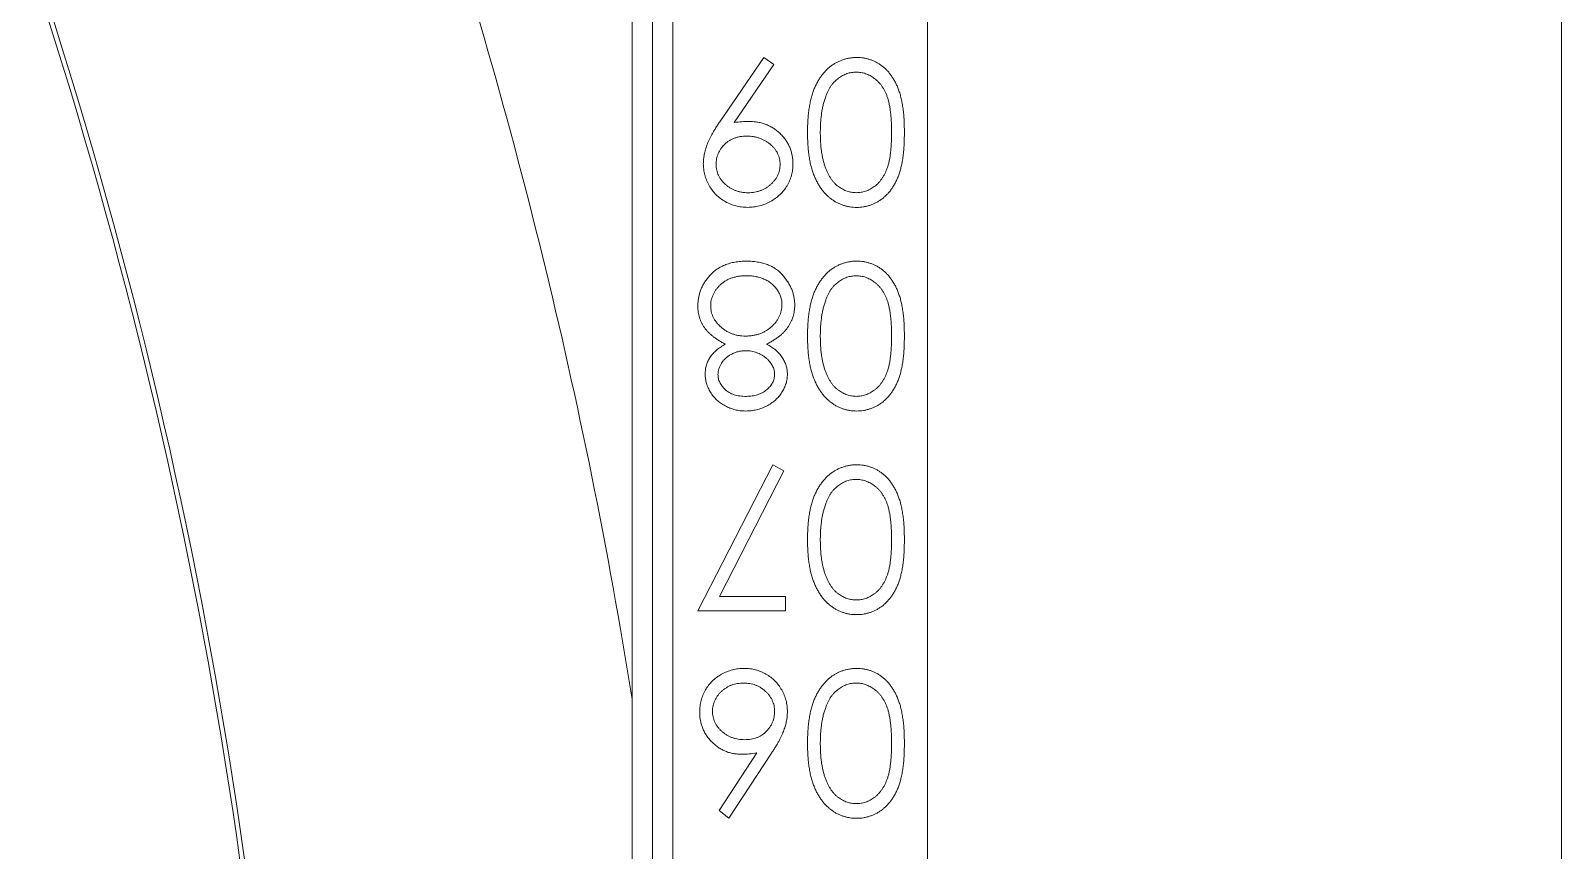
# Model space of a CAD drawing. Header units: millimetres. Extents: x 24.3 to 104.7, y 23.5 to 104.3.
# Drawn here: x 32.95 to 52.04, y 70.79 to 81.01 of the extents above; entities that cross this region are included whole.
import ezdxf

# ---------------------------------------------------------------- set-up
doc = ezdxf.new("R2010")
doc.units = ezdxf.units.MM

msp = doc.modelspace()

# ---------------------------------------------------------------- linework, layer by layer
at = {"color": 7, "linetype": 'Continuous', "lineweight": 15}
for p, q in [((40.707, 88.721), (40.707, 40.139)), ((40.961, 88.721), (40.961, 40.139)), ((40.453, 40.139), (40.453, 88.159)), ((44.136, 86.237), (44.136, 55.379)), ((52.042, 55.379), (52.042, 86.237)), ((41.545, 79.879), (42.093, 80.679)), ((42.22, 80.591), (41.726, 79.868)), ((42.093, 80.679), (42.22, 80.591)), ((41.272, 73.776), (42.207, 75.599)), ((42.344, 75.524), (41.542, 73.958)), ((42.207, 75.599), (42.344, 75.524)), ((41.542, 73.958), (42.366, 73.958)), ((42.366, 73.958), (42.366, 73.776)), ((42.366, 73.776), (41.272, 73.776)), ((41.537, 71.287), (42.006, 72.005)), ((42.19, 72.002), (41.66, 71.19)), ((41.66, 71.19), (41.537, 71.287))]:
    msp.add_line(p, q, dxfattribs=at)
for radius, start, end in [(68.846, 9.09417, 18.48454), (63.768, 341.51546, 18.48454), (63.71, 341.70712, 18.29288)]:
    msp.add_arc((-27.528, 61.796), radius, start, end, dxfattribs=at)
for points, knots in [([(42.64, 79.746), (42.64, 79.773), (42.641, 79.826), (42.644, 79.903), (42.651, 79.976), (42.659, 80.045), (42.671, 80.11), (42.684, 80.17), (42.7, 80.227), (42.719, 80.279), (42.74, 80.327), (42.763, 80.372), (42.788, 80.414), (42.814, 80.453), (42.843, 80.489), (42.873, 80.522), (42.906, 80.552), (42.94, 80.579), (42.975, 80.603), (43.012, 80.623), (43.05, 80.64), (43.089, 80.655), (43.129, 80.666), (43.17, 80.673), (43.211, 80.679), (43.239, 80.679), (43.253, 80.679)], [0, 0, 0, 0, 0.06506, 0.12705, 0.185506, 0.240752, 0.292964, 0.342446, 0.388918, 0.432675, 0.474526, 0.51467, 0.553643, 0.591461, 0.627839, 0.663419, 0.698598, 0.733203, 0.767395, 0.800835, 0.834007, 0.866988, 0.899725, 0.932706, 0.966178, 1, 1, 1, 1]), ([(43.253, 80.679), (43.267, 80.679), (43.295, 80.679), (43.336, 80.674), (43.376, 80.666), (43.415, 80.655), (43.453, 80.642), (43.489, 80.625), (43.525, 80.605), (43.56, 80.582), (43.593, 80.556), (43.624, 80.527), (43.653, 80.495), (43.681, 80.459), (43.706, 80.421), (43.73, 80.38), (43.752, 80.336), (43.772, 80.288), (43.79, 80.237), (43.806, 80.181), (43.819, 80.12), (43.829, 80.055), (43.838, 79.984), (43.844, 79.909), (43.847, 79.829), (43.848, 79.774), (43.848, 79.746)], [0, 0, 0, 0, 0.033791, 0.066629, 0.099295, 0.131651, 0.163609, 0.196131, 0.228933, 0.262192, 0.296029, 0.330259, 0.365105, 0.400999, 0.43791, 0.476001, 0.515551, 0.556588, 0.599944, 0.646608, 0.696401, 0.749757, 0.806838, 0.867422, 0.93188, 1, 1, 1, 1]), ([(43.248, 80.497), (43.228, 80.496), (43.189, 80.494), (43.131, 80.48), (43.076, 80.455), (43.032, 80.427), (42.999, 80.401), (42.975, 80.378), (42.953, 80.353), (42.932, 80.325), (42.913, 80.296), (42.896, 80.263), (42.88, 80.228), (42.871, 80.204), (42.867, 80.192)], [0, 0, 0, 0, 0.112802, 0.225203, 0.339663, 0.459731, 0.521784, 0.583969, 0.64821, 0.71391, 0.781027, 0.851466, 0.924059, 1, 1, 1, 1]), ([(43.688, 79.745), (43.688, 79.769), (43.688, 79.815), (43.685, 79.882), (43.681, 79.944), (43.675, 80.002), (43.667, 80.055), (43.658, 80.104), (43.648, 80.149), (43.635, 80.189), (43.62, 80.226), (43.604, 80.261), (43.586, 80.293), (43.567, 80.323), (43.546, 80.35), (43.523, 80.376), (43.499, 80.399), (43.465, 80.426), (43.421, 80.454), (43.365, 80.479), (43.307, 80.494), (43.268, 80.496), (43.248, 80.497)], [0, 0, 0, 0, 0.07296, 0.1416, 0.205587, 0.265332, 0.320634, 0.371501, 0.41848, 0.461394, 0.501833, 0.540509, 0.577889, 0.614316, 0.649702, 0.68457, 0.718634, 0.75236, 0.817631, 0.879708, 0.939958, 1, 1, 1, 1]), ([(42.867, 80.192), (42.861, 80.176), (42.85, 80.144), (42.836, 80.094), (42.825, 80.041), (42.815, 79.987), (42.809, 79.93), (42.803, 79.87), (42.8, 79.808), (42.8, 79.766), (42.799, 79.745)], [0, 0, 0, 0, 0.1105883, 0.2245418, 0.3425035, 0.4643241, 0.590756, 0.7222275, 0.8588428, 1, 1, 1, 1]), ([(41.34, 79.357), (41.341, 79.375), (41.342, 79.413), (41.351, 79.47), (41.365, 79.529), (41.381, 79.579), (41.398, 79.619), (41.412, 79.652), (41.429, 79.686), (41.448, 79.722), (41.469, 79.759), (41.492, 79.798), (41.518, 79.838), (41.536, 79.865), (41.545, 79.879)], [0, 0, 0, 0, 0.098312, 0.199401, 0.304824, 0.415375, 0.47402, 0.536758, 0.603042, 0.674116, 0.749437, 0.828267, 0.912061, 1, 1, 1, 1]), ([(41.726, 79.868), (41.757, 79.872), (41.819, 79.88), (41.882, 79.881), (41.913, 79.882)], [0, 0, 0, 0, 0.507993, 1, 1, 1, 1]), ([(41.913, 79.882), (41.931, 79.881), (41.968, 79.88), (42.022, 79.873), (42.074, 79.861), (42.123, 79.844), (42.171, 79.823), (42.216, 79.797), (42.259, 79.766), (42.299, 79.73), (42.336, 79.691), (42.369, 79.65), (42.396, 79.606), (42.419, 79.56), (42.436, 79.512), (42.448, 79.461), (42.456, 79.409), (42.457, 79.373), (42.457, 79.355)], [0, 0, 0, 0, 0.066293, 0.130127, 0.192856, 0.254751, 0.315914, 0.377341, 0.440206, 0.504173, 0.56803, 0.630222, 0.690853, 0.751033, 0.811472, 0.872755, 0.935393, 1, 1, 1, 1]), ([(41.883, 79.699), (41.869, 79.699), (41.842, 79.698), (41.801, 79.694), (41.763, 79.685), (41.727, 79.674), (41.693, 79.659), (41.661, 79.641), (41.632, 79.62), (41.605, 79.596), (41.58, 79.57), (41.559, 79.542), (41.541, 79.512), (41.526, 79.482), (41.514, 79.45), (41.506, 79.416), (41.501, 79.382), (41.5, 79.358), (41.5, 79.346)], [0, 0, 0, 0, 0.072733, 0.141586, 0.20842, 0.272536, 0.335721, 0.39806, 0.459749, 0.522481, 0.584266, 0.644845, 0.703814, 0.761444, 0.819981, 0.878484, 0.938248, 1, 1, 1, 1]), ([(42.298, 79.346), (42.298, 79.358), (42.297, 79.382), (42.291, 79.416), (42.281, 79.45), (42.268, 79.482), (42.251, 79.513), (42.23, 79.542), (42.205, 79.57), (42.177, 79.596), (42.146, 79.62), (42.113, 79.641), (42.078, 79.659), (42.042, 79.674), (42.005, 79.685), (41.966, 79.694), (41.925, 79.698), (41.897, 79.699), (41.883, 79.699)], [0, 0, 0, 0, 0.059555, 0.117452, 0.174484, 0.231792, 0.289281, 0.348775, 0.410548, 0.474727, 0.539758, 0.604124, 0.668392, 0.732043, 0.796688, 0.862871, 0.930444, 1, 1, 1, 1]), ([(43.253, 78.81), (43.239, 78.81), (43.211, 78.811), (43.17, 78.816), (43.129, 78.823), (43.09, 78.835), (43.051, 78.848), (43.013, 78.866), (42.976, 78.886), (42.941, 78.91), (42.907, 78.936), (42.875, 78.966), (42.844, 78.999), (42.816, 79.035), (42.789, 79.074), (42.764, 79.116), (42.742, 79.161), (42.72, 79.21), (42.701, 79.262), (42.684, 79.319), (42.671, 79.379), (42.659, 79.444), (42.651, 79.514), (42.644, 79.587), (42.641, 79.665), (42.64, 79.718), (42.64, 79.746)], [0, 0, 0, 0, 0.033788, 0.067226, 0.099841, 0.132545, 0.16513, 0.198011, 0.23128, 0.265044, 0.299216, 0.334359, 0.369695, 0.406258, 0.443804, 0.482982, 0.523085, 0.565267, 0.609343, 0.656393, 0.705887, 0.758326, 0.813833, 0.872795, 0.934723, 1, 1, 1, 1]), ([(42.799, 79.745), (42.8, 79.723), (42.8, 79.682), (42.803, 79.62), (42.807, 79.562), (42.814, 79.507), (42.822, 79.455), (42.833, 79.405), (42.845, 79.359), (42.859, 79.315), (42.874, 79.275), (42.891, 79.237), (42.91, 79.202), (42.93, 79.17), (42.951, 79.141), (42.974, 79.114), (42.998, 79.09), (43.033, 79.063), (43.077, 79.035), (43.132, 79.01), (43.19, 78.996), (43.229, 78.994), (43.248, 78.993)], [0, 0, 0, 0, 0.065676, 0.128493, 0.188147, 0.245074, 0.299412, 0.350857, 0.399879, 0.446605, 0.491185, 0.533304, 0.573777, 0.612448, 0.649516, 0.685448, 0.720274, 0.754004, 0.819087, 0.880502, 0.940316, 1, 1, 1, 1]), ([(43.248, 78.993), (43.268, 78.994), (43.307, 78.996), (43.365, 79.01), (43.421, 79.035), (43.465, 79.063), (43.499, 79.09), (43.523, 79.113), (43.545, 79.138), (43.566, 79.166), (43.585, 79.196), (43.603, 79.228), (43.619, 79.262), (43.634, 79.299), (43.647, 79.339), (43.658, 79.384), (43.667, 79.433), (43.675, 79.487), (43.681, 79.545), (43.685, 79.608), (43.688, 79.675), (43.688, 79.721), (43.688, 79.745)], [0, 0, 0, 0, 0.060389, 0.120888, 0.182614, 0.247365, 0.281082, 0.314872, 0.349216, 0.384592, 0.421009, 0.45806, 0.496725, 0.537154, 0.580057, 0.627112, 0.678324, 0.733973, 0.793739, 0.857708, 0.926695, 1, 1, 1, 1]), ([(43.848, 79.746), (43.848, 79.717), (43.847, 79.662), (43.844, 79.581), (43.838, 79.505), (43.83, 79.435), (43.82, 79.369), (43.806, 79.308), (43.791, 79.253), (43.774, 79.202), (43.754, 79.155), (43.732, 79.111), (43.708, 79.07), (43.683, 79.032), (43.655, 78.997), (43.625, 78.965), (43.594, 78.935), (43.561, 78.909), (43.526, 78.886), (43.49, 78.865), (43.453, 78.849), (43.415, 78.835), (43.376, 78.824), (43.336, 78.816), (43.295, 78.811), (43.267, 78.81), (43.253, 78.81)], [0, 0, 0, 0, 0.0685939, 0.1332446, 0.1943105, 0.2512765, 0.3045101, 0.354231, 0.4004762, 0.4434059, 0.4840096, 0.5232466, 0.5610363, 0.5978937, 0.6335116, 0.6685002, 0.7028753, 0.7370646, 0.7706721, 0.8035672, 0.8361831, 0.8684617, 0.9008476, 0.9334672, 0.9662579, 1, 1, 1, 1]), ([(41.891, 78.81), (41.867, 78.811), (41.818, 78.813), (41.746, 78.827), (41.678, 78.849), (41.613, 78.88), (41.553, 78.92), (41.498, 78.967), (41.452, 79.021), (41.412, 79.081), (41.38, 79.147), (41.357, 79.215), (41.343, 79.285), (41.341, 79.333), (41.34, 79.357)], [0, 0, 0, 0, 0.085526, 0.168991, 0.252317, 0.336049, 0.419425, 0.501275, 0.583707, 0.667654, 0.751937, 0.83461, 0.916532, 1, 1, 1, 1]), ([(41.5, 79.346), (41.5, 79.334), (41.501, 79.31), (41.506, 79.275), (41.516, 79.242), (41.529, 79.21), (41.545, 79.179), (41.565, 79.15), (41.589, 79.122), (41.616, 79.095), (41.646, 79.071), (41.678, 79.05), (41.711, 79.032), (41.746, 79.018), (41.782, 79.007), (41.82, 78.998), (41.859, 78.994), (41.886, 78.993), (41.9, 78.993)], [0, 0, 0, 0, 0.060738, 0.119691, 0.177691, 0.235912, 0.294491, 0.354132, 0.415502, 0.480063, 0.544975, 0.60911, 0.67253, 0.73555, 0.799186, 0.864334, 0.930863, 1, 1, 1, 1]), ([(42.457, 79.355), (42.457, 79.33), (42.455, 79.281), (42.441, 79.21), (42.418, 79.142), (42.386, 79.079), (42.346, 79.02), (42.298, 78.968), (42.241, 78.922), (42.179, 78.882), (42.111, 78.85), (42.04, 78.827), (41.966, 78.813), (41.917, 78.811), (41.891, 78.81)], [0, 0, 0, 0, 0.085251, 0.16733, 0.248181, 0.3292, 0.409946, 0.490624, 0.573035, 0.658308, 0.744267, 0.828982, 0.913936, 1, 1, 1, 1]), ([(41.9, 78.993), (41.913, 78.993), (41.94, 78.994), (41.979, 78.998), (42.016, 79.007), (42.052, 79.018), (42.087, 79.032), (42.12, 79.05), (42.152, 79.071), (42.181, 79.095), (42.208, 79.122), (42.233, 79.15), (42.253, 79.179), (42.269, 79.21), (42.282, 79.242), (42.291, 79.275), (42.297, 79.31), (42.297, 79.334), (42.298, 79.346)], [0, 0, 0, 0, 0.068704, 0.134796, 0.199514, 0.263304, 0.326477, 0.389521, 0.453311, 0.518381, 0.583099, 0.645008, 0.704794, 0.763515, 0.821877, 0.880018, 0.939115, 1, 1, 1, 1]), ([(41.407, 77.944), (41.421, 77.96), (41.449, 77.991), (41.497, 78.031), (41.55, 78.064), (41.607, 78.092), (41.669, 78.113), (41.735, 78.129), (41.805, 78.137), (41.854, 78.139), (41.879, 78.139)], [0, 0, 0, 0, 0.119283, 0.237093, 0.354796, 0.474576, 0.59746, 0.724926, 0.858883, 1, 1, 1, 1]), ([(41.879, 78.139), (41.903, 78.139), (41.949, 78.138), (42.017, 78.13), (42.08, 78.116), (42.139, 78.098), (42.193, 78.074), (42.242, 78.044), (42.288, 78.009), (42.328, 77.969), (42.363, 77.926), (42.395, 77.881), (42.421, 77.835), (42.443, 77.789), (42.46, 77.741), (42.471, 77.691), (42.479, 77.641), (42.48, 77.608), (42.48, 77.591)], [0, 0, 0, 0, 0.078554, 0.1528581, 0.2235528, 0.2907382, 0.355408, 0.4182942, 0.4803897, 0.5430718, 0.6049212, 0.6643937, 0.7219362, 0.7780131, 0.8338351, 0.8888647, 0.9440907, 1, 1, 1, 1]), ([(42.64, 77.206), (42.64, 77.233), (42.641, 77.286), (42.644, 77.363), (42.651, 77.436), (42.659, 77.505), (42.671, 77.57), (42.684, 77.63), (42.7, 77.687), (42.719, 77.739), (42.74, 77.787), (42.763, 77.832), (42.788, 77.874), (42.814, 77.913), (42.843, 77.949), (42.873, 77.982), (42.906, 78.012), (42.94, 78.039), (42.975, 78.063), (43.012, 78.083), (43.05, 78.1), (43.089, 78.115), (43.129, 78.126), (43.17, 78.133), (43.211, 78.139), (43.239, 78.139), (43.253, 78.139)], [0, 0, 0, 0, 0.06506, 0.12705, 0.185506, 0.240752, 0.292964, 0.342446, 0.388918, 0.432675, 0.474526, 0.51467, 0.553643, 0.591461, 0.627839, 0.663419, 0.698598, 0.733203, 0.767395, 0.800835, 0.834007, 0.866988, 0.899725, 0.932706, 0.966178, 1, 1, 1, 1]), ([(43.253, 78.139), (43.267, 78.139), (43.295, 78.139), (43.336, 78.134), (43.376, 78.126), (43.415, 78.115), (43.453, 78.102), (43.489, 78.085), (43.525, 78.065), (43.56, 78.042), (43.593, 78.016), (43.624, 77.987), (43.653, 77.955), (43.681, 77.919), (43.706, 77.881), (43.73, 77.84), (43.752, 77.796), (43.772, 77.748), (43.79, 77.697), (43.806, 77.641), (43.819, 77.58), (43.829, 77.515), (43.838, 77.444), (43.844, 77.369), (43.847, 77.289), (43.848, 77.234), (43.848, 77.206)], [0, 0, 0, 0, 0.033791, 0.066629, 0.099295, 0.131651, 0.163609, 0.196131, 0.228933, 0.262192, 0.296029, 0.330259, 0.365105, 0.400999, 0.43791, 0.476001, 0.515551, 0.556588, 0.599944, 0.646608, 0.696401, 0.749757, 0.806838, 0.867422, 0.93188, 1, 1, 1, 1]), ([(41.272, 77.576), (41.272, 77.593), (41.273, 77.627), (41.28, 77.677), (41.29, 77.726), (41.305, 77.773), (41.324, 77.818), (41.348, 77.862), (41.374, 77.905), (41.396, 77.931), (41.407, 77.944)], [0, 0, 0, 0, 0.128164, 0.253685, 0.377344, 0.500524, 0.6229, 0.745827, 0.871389, 1, 1, 1, 1]), ([(41.877, 77.957), (41.86, 77.957), (41.828, 77.956), (41.78, 77.951), (41.736, 77.942), (41.694, 77.93), (41.654, 77.914), (41.617, 77.894), (41.583, 77.871), (41.552, 77.844), (41.524, 77.816), (41.499, 77.785), (41.478, 77.754), (41.461, 77.721), (41.448, 77.688), (41.438, 77.653), (41.433, 77.616), (41.432, 77.592), (41.432, 77.579)], [0, 0, 0, 0, 0.076539, 0.149123, 0.218771, 0.28534, 0.350781, 0.414576, 0.477614, 0.540787, 0.602606, 0.662422, 0.720006, 0.775964, 0.831158, 0.886696, 0.942567, 1, 1, 1, 1]), ([(42.321, 77.596), (42.32, 77.612), (42.319, 77.644), (42.308, 77.691), (42.29, 77.736), (42.265, 77.779), (42.235, 77.82), (42.198, 77.855), (42.156, 77.886), (42.109, 77.912), (42.056, 77.932), (42, 77.946), (41.94, 77.956), (41.898, 77.957), (41.877, 77.957)], [0, 0, 0, 0, 0.074925, 0.149194, 0.224577, 0.30273, 0.382355, 0.461215, 0.542631, 0.626961, 0.714354, 0.804832, 0.900091, 1, 1, 1, 1]), ([(43.248, 77.957), (43.228, 77.956), (43.189, 77.954), (43.131, 77.94), (43.076, 77.915), (43.032, 77.887), (42.999, 77.861), (42.975, 77.838), (42.953, 77.813), (42.932, 77.785), (42.913, 77.756), (42.896, 77.723), (42.88, 77.688), (42.871, 77.664), (42.867, 77.652)], [0, 0, 0, 0, 0.112802, 0.225203, 0.339663, 0.459731, 0.521784, 0.583969, 0.64821, 0.71391, 0.781027, 0.851466, 0.924059, 1, 1, 1, 1]), ([(43.688, 77.205), (43.688, 77.229), (43.688, 77.275), (43.685, 77.342), (43.681, 77.404), (43.675, 77.462), (43.667, 77.515), (43.658, 77.564), (43.648, 77.609), (43.635, 77.649), (43.62, 77.686), (43.604, 77.721), (43.586, 77.753), (43.567, 77.783), (43.546, 77.81), (43.523, 77.836), (43.499, 77.859), (43.465, 77.886), (43.421, 77.914), (43.365, 77.939), (43.307, 77.954), (43.268, 77.956), (43.248, 77.957)], [0, 0, 0, 0, 0.07296, 0.1416, 0.205587, 0.265332, 0.320634, 0.371501, 0.41848, 0.461394, 0.501833, 0.540509, 0.577889, 0.614316, 0.649702, 0.68457, 0.718634, 0.75236, 0.817631, 0.879708, 0.939958, 1, 1, 1, 1]), ([(41.616, 77.103), (41.601, 77.111), (41.573, 77.126), (41.533, 77.15), (41.495, 77.174), (41.461, 77.2), (41.43, 77.226), (41.402, 77.253), (41.376, 77.281), (41.354, 77.31), (41.335, 77.34), (41.318, 77.371), (41.304, 77.403), (41.292, 77.435), (41.283, 77.469), (41.277, 77.504), (41.273, 77.54), (41.272, 77.564), (41.272, 77.576)], [0, 0, 0, 0, 0.079014, 0.154585, 0.226862, 0.295893, 0.361596, 0.424657, 0.485332, 0.544011, 0.600974, 0.657857, 0.713988, 0.769479, 0.826138, 0.882891, 0.940704, 1, 1, 1, 1]), ([(41.432, 77.579), (41.432, 77.567), (41.433, 77.543), (41.439, 77.508), (41.449, 77.473), (41.463, 77.44), (41.481, 77.408), (41.503, 77.377), (41.529, 77.346), (41.559, 77.318), (41.591, 77.291), (41.626, 77.268), (41.662, 77.249), (41.7, 77.233), (41.739, 77.22), (41.78, 77.211), (41.823, 77.206), (41.852, 77.205), (41.867, 77.205)], [0, 0, 0, 0, 0.057334, 0.113052, 0.169164, 0.225971, 0.283742, 0.343364, 0.406235, 0.471713, 0.538317, 0.603371, 0.667636, 0.732253, 0.797026, 0.863062, 0.930364, 1, 1, 1, 1]), ([(41.867, 77.205), (41.882, 77.205), (41.913, 77.206), (41.959, 77.212), (42.002, 77.22), (42.044, 77.233), (42.084, 77.25), (42.121, 77.27), (42.157, 77.294), (42.19, 77.321), (42.221, 77.351), (42.247, 77.382), (42.27, 77.415), (42.288, 77.449), (42.303, 77.484), (42.313, 77.52), (42.319, 77.558), (42.32, 77.583), (42.321, 77.596)], [0, 0, 0, 0, 0.071271, 0.139816, 0.206503, 0.271543, 0.336092, 0.399815, 0.464273, 0.529341, 0.593716, 0.655632, 0.7149, 0.772168, 0.828849, 0.885119, 0.942078, 1, 1, 1, 1]), ([(42.48, 77.591), (42.48, 77.578), (42.479, 77.553), (42.475, 77.517), (42.469, 77.482), (42.46, 77.447), (42.448, 77.413), (42.434, 77.381), (42.417, 77.349), (42.397, 77.318), (42.375, 77.288), (42.349, 77.259), (42.321, 77.231), (42.289, 77.204), (42.254, 77.177), (42.215, 77.152), (42.174, 77.126), (42.144, 77.111), (42.129, 77.103)], [0, 0, 0, 0, 0.058848, 0.116305, 0.17266, 0.228761, 0.284556, 0.34074, 0.397109, 0.454281, 0.512752, 0.573448, 0.636416, 0.702389, 0.771503, 0.844198, 0.920077, 1, 1, 1, 1]), ([(42.867, 77.652), (42.861, 77.636), (42.85, 77.604), (42.836, 77.554), (42.825, 77.501), (42.815, 77.447), (42.809, 77.39), (42.803, 77.33), (42.8, 77.268), (42.8, 77.226), (42.799, 77.205)], [0, 0, 0, 0, 0.1105883, 0.2245418, 0.3425035, 0.4643241, 0.590756, 0.7222275, 0.8588428, 1, 1, 1, 1]), ([(43.253, 76.27), (43.239, 76.27), (43.211, 76.271), (43.17, 76.276), (43.129, 76.283), (43.09, 76.295), (43.051, 76.308), (43.013, 76.326), (42.976, 76.346), (42.941, 76.37), (42.907, 76.396), (42.875, 76.426), (42.844, 76.459), (42.816, 76.495), (42.789, 76.534), (42.764, 76.576), (42.742, 76.621), (42.72, 76.67), (42.701, 76.722), (42.684, 76.779), (42.671, 76.839), (42.659, 76.904), (42.651, 76.974), (42.644, 77.047), (42.641, 77.125), (42.64, 77.178), (42.64, 77.206)], [0, 0, 0, 0, 0.033788, 0.067226, 0.099841, 0.132545, 0.16513, 0.198011, 0.23128, 0.265044, 0.299216, 0.334359, 0.369695, 0.406258, 0.443804, 0.482982, 0.523085, 0.565267, 0.609343, 0.656393, 0.705887, 0.758326, 0.813833, 0.872795, 0.934723, 1, 1, 1, 1]), ([(42.799, 77.205), (42.8, 77.183), (42.8, 77.142), (42.803, 77.08), (42.807, 77.022), (42.814, 76.967), (42.822, 76.915), (42.833, 76.865), (42.845, 76.819), (42.859, 76.775), (42.874, 76.735), (42.891, 76.697), (42.91, 76.662), (42.93, 76.63), (42.951, 76.601), (42.974, 76.574), (42.998, 76.55), (43.033, 76.523), (43.077, 76.495), (43.132, 76.47), (43.19, 76.456), (43.229, 76.454), (43.248, 76.453)], [0, 0, 0, 0, 0.065676, 0.128493, 0.188147, 0.245074, 0.299412, 0.350857, 0.399879, 0.446605, 0.491185, 0.533304, 0.573777, 0.612448, 0.649516, 0.685448, 0.720274, 0.754004, 0.819087, 0.880502, 0.940316, 1, 1, 1, 1]), ([(43.248, 76.453), (43.268, 76.454), (43.307, 76.456), (43.365, 76.47), (43.421, 76.495), (43.465, 76.523), (43.499, 76.55), (43.523, 76.573), (43.545, 76.598), (43.566, 76.626), (43.585, 76.656), (43.603, 76.688), (43.619, 76.722), (43.634, 76.759), (43.647, 76.799), (43.658, 76.844), (43.667, 76.893), (43.675, 76.947), (43.681, 77.005), (43.685, 77.068), (43.688, 77.135), (43.688, 77.181), (43.688, 77.205)], [0, 0, 0, 0, 0.060389, 0.120888, 0.182614, 0.247365, 0.281082, 0.314872, 0.349216, 0.384592, 0.421009, 0.45806, 0.496725, 0.537154, 0.580057, 0.627112, 0.678324, 0.733973, 0.793739, 0.857708, 0.926695, 1, 1, 1, 1]), ([(43.848, 77.206), (43.848, 77.177), (43.847, 77.122), (43.844, 77.041), (43.838, 76.965), (43.83, 76.895), (43.82, 76.829), (43.806, 76.768), (43.791, 76.713), (43.774, 76.662), (43.754, 76.615), (43.732, 76.571), (43.708, 76.53), (43.683, 76.492), (43.655, 76.457), (43.625, 76.425), (43.594, 76.395), (43.561, 76.369), (43.526, 76.346), (43.49, 76.325), (43.453, 76.309), (43.415, 76.295), (43.376, 76.284), (43.336, 76.276), (43.295, 76.271), (43.267, 76.27), (43.253, 76.27)], [0, 0, 0, 0, 0.0685939, 0.1332446, 0.1943105, 0.2512765, 0.3045101, 0.354231, 0.4004762, 0.4434059, 0.4840096, 0.5232466, 0.5610363, 0.5978937, 0.6335116, 0.6685002, 0.7028753, 0.7370646, 0.7706721, 0.8035672, 0.8361831, 0.8684617, 0.9008476, 0.9334672, 0.9662579, 1, 1, 1, 1]), ([(41.363, 76.731), (41.364, 76.751), (41.365, 76.789), (41.377, 76.844), (41.398, 76.895), (41.425, 76.944), (41.462, 76.989), (41.506, 77.031), (41.557, 77.07), (41.596, 77.092), (41.616, 77.103)], [0, 0, 0, 0, 0.121933, 0.239469, 0.354795, 0.471503, 0.5923, 0.719236, 0.854858, 1, 1, 1, 1]), ([(41.87, 77.022), (41.855, 77.022), (41.825, 77.021), (41.781, 77.013), (41.738, 77), (41.696, 76.982), (41.658, 76.96), (41.623, 76.934), (41.593, 76.903), (41.568, 76.87), (41.549, 76.834), (41.533, 76.798), (41.525, 76.762), (41.523, 76.737), (41.523, 76.725)], [0, 0, 0, 0, 0.089713, 0.178541, 0.266908, 0.356931, 0.445731, 0.530796, 0.614591, 0.698244, 0.779084, 0.855316, 0.928538, 1, 1, 1, 1]), ([(42.229, 76.729), (42.229, 76.738), (42.228, 76.757), (42.223, 76.784), (42.215, 76.81), (42.203, 76.836), (42.188, 76.861), (42.169, 76.886), (42.147, 76.909), (42.122, 76.932), (42.095, 76.953), (42.066, 76.972), (42.036, 76.987), (42.005, 77), (41.973, 77.01), (41.94, 77.017), (41.905, 77.022), (41.882, 77.022), (41.87, 77.022)], [0, 0, 0, 0, 0.054576, 0.10785, 0.16217, 0.217474, 0.274475, 0.334804, 0.398034, 0.465249, 0.53341, 0.600034, 0.665926, 0.731025, 0.796839, 0.863262, 0.930816, 1, 1, 1, 1]), ([(42.129, 77.103), (42.15, 77.092), (42.19, 77.07), (42.243, 77.031), (42.288, 76.987), (42.325, 76.939), (42.353, 76.889), (42.374, 76.836), (42.387, 76.782), (42.388, 76.745), (42.389, 76.726)], [0, 0, 0, 0, 0.145876, 0.282016, 0.410969, 0.534711, 0.654396, 0.770108, 0.884543, 1, 1, 1, 1]), ([(41.868, 76.27), (41.845, 76.271), (41.801, 76.272), (41.735, 76.285), (41.672, 76.305), (41.613, 76.332), (41.557, 76.366), (41.508, 76.406), (41.464, 76.452), (41.429, 76.503), (41.4, 76.558), (41.379, 76.615), (41.366, 76.673), (41.364, 76.712), (41.363, 76.731)], [0, 0, 0, 0, 0.0893862, 0.1762594, 0.2630042, 0.3498012, 0.4354314, 0.5192022, 0.601265, 0.684145, 0.7658684, 0.8449177, 0.9223003, 1, 1, 1, 1]), ([(41.523, 76.725), (41.523, 76.717), (41.524, 76.7), (41.528, 76.675), (41.535, 76.651), (41.545, 76.627), (41.558, 76.604), (41.574, 76.581), (41.592, 76.559), (41.613, 76.538), (41.637, 76.517), (41.664, 76.5), (41.693, 76.485), (41.725, 76.473), (41.759, 76.464), (41.796, 76.457), (41.836, 76.453), (41.863, 76.453), (41.877, 76.453)], [0, 0, 0, 0, 0.050877, 0.100984, 0.151695, 0.202988, 0.255805, 0.311371, 0.368807, 0.430023, 0.492497, 0.556592, 0.622183, 0.690346, 0.761503, 0.836437, 0.915529, 1, 1, 1, 1]), ([(42.389, 76.726), (42.388, 76.708), (42.387, 76.669), (42.373, 76.613), (42.351, 76.557), (42.321, 76.502), (42.284, 76.451), (42.239, 76.405), (42.188, 76.365), (42.13, 76.331), (42.069, 76.304), (42.004, 76.285), (41.937, 76.272), (41.891, 76.271), (41.868, 76.27)], [0, 0, 0, 0, 0.07406, 0.148874, 0.226674, 0.30815, 0.3912, 0.473975, 0.558341, 0.645404, 0.733357, 0.821087, 0.909285, 1, 1, 1, 1]), ([(41.877, 76.453), (41.889, 76.453), (41.914, 76.454), (41.949, 76.457), (41.984, 76.463), (42.016, 76.472), (42.047, 76.484), (42.076, 76.498), (42.104, 76.515), (42.129, 76.534), (42.153, 76.554), (42.173, 76.576), (42.19, 76.6), (42.205, 76.623), (42.216, 76.648), (42.223, 76.674), (42.229, 76.701), (42.229, 76.72), (42.229, 76.729)], [0, 0, 0, 0, 0.075221, 0.147165, 0.216383, 0.283941, 0.350301, 0.414972, 0.479181, 0.544184, 0.607558, 0.667324, 0.725168, 0.781029, 0.834891, 0.889471, 0.944089, 1, 1, 1, 1]), ([(42.64, 74.666), (42.64, 74.693), (42.641, 74.746), (42.644, 74.823), (42.651, 74.896), (42.659, 74.965), (42.671, 75.03), (42.684, 75.09), (42.7, 75.147), (42.719, 75.199), (42.74, 75.247), (42.763, 75.292), (42.788, 75.334), (42.814, 75.373), (42.843, 75.409), (42.873, 75.442), (42.906, 75.472), (42.94, 75.499), (42.975, 75.523), (43.012, 75.543), (43.05, 75.56), (43.089, 75.575), (43.129, 75.586), (43.17, 75.593), (43.211, 75.599), (43.239, 75.599), (43.253, 75.599)], [0, 0, 0, 0, 0.06506, 0.12705, 0.185506, 0.240752, 0.292964, 0.342446, 0.388918, 0.432675, 0.474526, 0.51467, 0.553643, 0.591461, 0.627839, 0.663419, 0.698598, 0.733203, 0.767395, 0.800835, 0.834007, 0.866988, 0.899725, 0.932706, 0.966178, 1, 1, 1, 1]), ([(43.248, 75.417), (43.228, 75.416), (43.189, 75.414), (43.131, 75.4), (43.076, 75.375), (43.032, 75.347), (42.999, 75.321), (42.975, 75.298), (42.953, 75.273), (42.932, 75.245), (42.913, 75.216), (42.896, 75.183), (42.88, 75.148), (42.871, 75.124), (42.867, 75.112)], [0, 0, 0, 0, 0.112802, 0.225203, 0.339663, 0.459731, 0.521784, 0.583969, 0.64821, 0.71391, 0.781027, 0.851466, 0.924059, 1, 1, 1, 1]), ([(43.688, 74.665), (43.688, 74.689), (43.688, 74.735), (43.685, 74.802), (43.681, 74.864), (43.675, 74.922), (43.667, 74.975), (43.658, 75.024), (43.648, 75.069), (43.635, 75.109), (43.62, 75.146), (43.604, 75.181), (43.586, 75.213), (43.567, 75.243), (43.546, 75.27), (43.523, 75.296), (43.499, 75.319), (43.465, 75.346), (43.421, 75.374), (43.365, 75.399), (43.307, 75.414), (43.268, 75.416), (43.248, 75.417)], [0, 0, 0, 0, 0.07296, 0.1416, 0.205587, 0.265332, 0.320634, 0.371501, 0.41848, 0.461394, 0.501833, 0.540509, 0.577889, 0.614316, 0.649702, 0.68457, 0.718634, 0.75236, 0.817631, 0.879708, 0.939958, 1, 1, 1, 1]), ([(43.253, 75.599), (43.267, 75.599), (43.295, 75.599), (43.336, 75.594), (43.376, 75.586), (43.415, 75.575), (43.453, 75.562), (43.489, 75.545), (43.525, 75.525), (43.56, 75.502), (43.593, 75.476), (43.624, 75.447), (43.653, 75.415), (43.681, 75.379), (43.706, 75.341), (43.73, 75.3), (43.752, 75.256), (43.772, 75.208), (43.79, 75.157), (43.806, 75.101), (43.819, 75.04), (43.829, 74.975), (43.838, 74.904), (43.844, 74.829), (43.847, 74.749), (43.848, 74.694), (43.848, 74.666)], [0, 0, 0, 0, 0.033791, 0.066629, 0.099295, 0.131651, 0.163609, 0.196131, 0.228933, 0.262192, 0.296029, 0.330259, 0.365105, 0.400999, 0.43791, 0.476001, 0.515551, 0.556588, 0.599944, 0.646608, 0.696401, 0.749757, 0.806838, 0.867422, 0.93188, 1, 1, 1, 1]), ([(42.867, 75.112), (42.861, 75.096), (42.85, 75.064), (42.836, 75.014), (42.825, 74.961), (42.815, 74.907), (42.809, 74.85), (42.803, 74.79), (42.8, 74.728), (42.8, 74.686), (42.799, 74.665)], [0, 0, 0, 0, 0.110588, 0.224542, 0.342503, 0.464324, 0.590756, 0.722227, 0.858843, 1, 1, 1, 1]), ([(43.253, 73.73), (43.239, 73.73), (43.211, 73.731), (43.17, 73.736), (43.129, 73.743), (43.09, 73.755), (43.051, 73.768), (43.013, 73.786), (42.976, 73.806), (42.941, 73.83), (42.907, 73.856), (42.875, 73.886), (42.844, 73.919), (42.816, 73.955), (42.789, 73.994), (42.764, 74.036), (42.742, 74.081), (42.72, 74.13), (42.701, 74.182), (42.684, 74.239), (42.671, 74.299), (42.659, 74.364), (42.651, 74.434), (42.644, 74.507), (42.641, 74.585), (42.64, 74.638), (42.64, 74.666)], [0, 0, 0, 0, 0.033788, 0.067226, 0.099841, 0.132545, 0.16513, 0.198011, 0.23128, 0.265044, 0.299216, 0.334359, 0.369695, 0.406258, 0.443804, 0.482982, 0.523085, 0.565267, 0.609343, 0.656393, 0.705887, 0.758326, 0.813833, 0.872795, 0.934723, 1, 1, 1, 1]), ([(42.799, 74.665), (42.8, 74.643), (42.8, 74.602), (42.803, 74.54), (42.807, 74.482), (42.814, 74.427), (42.822, 74.375), (42.833, 74.325), (42.845, 74.279), (42.859, 74.235), (42.874, 74.195), (42.891, 74.157), (42.91, 74.122), (42.93, 74.09), (42.951, 74.061), (42.974, 74.034), (42.998, 74.01), (43.033, 73.983), (43.077, 73.955), (43.132, 73.93), (43.19, 73.916), (43.229, 73.914), (43.248, 73.913)], [0, 0, 0, 0, 0.065676, 0.128493, 0.188147, 0.245074, 0.299412, 0.350857, 0.399879, 0.446605, 0.491185, 0.533304, 0.573777, 0.612448, 0.649516, 0.685448, 0.720274, 0.754004, 0.819087, 0.880502, 0.940316, 1, 1, 1, 1]), ([(43.248, 73.913), (43.268, 73.914), (43.307, 73.916), (43.365, 73.93), (43.421, 73.955), (43.465, 73.983), (43.499, 74.01), (43.523, 74.033), (43.545, 74.058), (43.566, 74.086), (43.585, 74.116), (43.603, 74.148), (43.619, 74.182), (43.634, 74.219), (43.647, 74.259), (43.658, 74.304), (43.667, 74.353), (43.675, 74.407), (43.681, 74.465), (43.685, 74.528), (43.688, 74.595), (43.688, 74.641), (43.688, 74.665)], [0, 0, 0, 0, 0.060389, 0.120888, 0.182614, 0.247365, 0.281082, 0.314872, 0.349216, 0.384592, 0.421009, 0.45806, 0.496725, 0.537154, 0.580057, 0.627112, 0.678324, 0.733973, 0.793739, 0.857708, 0.926695, 1, 1, 1, 1]), ([(43.848, 74.666), (43.848, 74.637), (43.847, 74.582), (43.844, 74.501), (43.838, 74.425), (43.83, 74.355), (43.82, 74.289), (43.806, 74.228), (43.791, 74.173), (43.774, 74.122), (43.754, 74.075), (43.732, 74.031), (43.708, 73.99), (43.683, 73.952), (43.655, 73.917), (43.625, 73.885), (43.594, 73.855), (43.561, 73.829), (43.526, 73.806), (43.49, 73.785), (43.453, 73.769), (43.415, 73.755), (43.376, 73.744), (43.336, 73.736), (43.295, 73.731), (43.267, 73.73), (43.253, 73.73)], [0, 0, 0, 0, 0.068594, 0.133245, 0.19431, 0.251276, 0.30451, 0.354231, 0.400476, 0.443406, 0.48401, 0.523247, 0.561036, 0.597894, 0.633512, 0.6685, 0.702875, 0.737065, 0.770672, 0.803567, 0.836183, 0.868462, 0.900848, 0.933467, 0.966258, 1, 1, 1, 1]), ([(41.295, 72.515), (41.296, 72.54), (41.298, 72.589), (41.311, 72.66), (41.334, 72.728), (41.365, 72.791), (41.404, 72.85), (41.451, 72.903), (41.506, 72.949), (41.568, 72.988), (41.634, 73.02), (41.704, 73.043), (41.777, 73.057), (41.826, 73.059), (41.85, 73.059)], [0, 0, 0, 0, 0.085993, 0.169113, 0.250536, 0.331896, 0.41356, 0.494112, 0.576294, 0.660703, 0.74612, 0.83001, 0.914417, 1, 1, 1, 1]), ([(41.85, 73.059), (41.874, 73.059), (41.922, 73.057), (41.992, 73.043), (42.059, 73.021), (42.122, 72.99), (42.181, 72.952), (42.234, 72.905), (42.281, 72.852), (42.319, 72.791), (42.351, 72.727), (42.373, 72.659), (42.387, 72.59), (42.388, 72.542), (42.389, 72.518)], [0, 0, 0, 0, 0.084339, 0.167061, 0.249579, 0.33294, 0.416119, 0.49776, 0.580626, 0.664858, 0.749533, 0.832448, 0.915661, 1, 1, 1, 1]), ([(42.64, 72.126), (42.64, 72.153), (42.641, 72.206), (42.644, 72.283), (42.651, 72.356), (42.659, 72.425), (42.671, 72.49), (42.684, 72.55), (42.7, 72.607), (42.719, 72.659), (42.74, 72.707), (42.763, 72.752), (42.788, 72.794), (42.814, 72.833), (42.843, 72.869), (42.873, 72.902), (42.906, 72.932), (42.94, 72.959), (42.975, 72.983), (43.012, 73.003), (43.05, 73.02), (43.089, 73.035), (43.129, 73.046), (43.17, 73.053), (43.211, 73.059), (43.239, 73.059), (43.253, 73.059)], [0, 0, 0, 0, 0.06506, 0.12705, 0.185506, 0.240752, 0.292964, 0.342446, 0.388918, 0.432675, 0.474526, 0.51467, 0.553643, 0.591461, 0.627839, 0.663419, 0.698598, 0.733203, 0.767395, 0.800835, 0.834007, 0.866988, 0.899725, 0.932706, 0.966178, 1, 1, 1, 1]), ([(43.253, 73.059), (43.267, 73.059), (43.295, 73.059), (43.336, 73.054), (43.376, 73.046), (43.415, 73.035), (43.453, 73.022), (43.489, 73.005), (43.525, 72.985), (43.56, 72.962), (43.593, 72.936), (43.624, 72.907), (43.653, 72.875), (43.681, 72.839), (43.706, 72.801), (43.73, 72.76), (43.752, 72.716), (43.772, 72.668), (43.79, 72.617), (43.806, 72.561), (43.819, 72.5), (43.829, 72.435), (43.838, 72.364), (43.844, 72.289), (43.847, 72.209), (43.848, 72.154), (43.848, 72.126)], [0, 0, 0, 0, 0.033791, 0.066629, 0.099295, 0.131651, 0.163609, 0.196131, 0.228933, 0.262192, 0.296029, 0.330259, 0.365105, 0.400999, 0.43791, 0.476001, 0.515551, 0.556588, 0.599944, 0.646608, 0.696401, 0.749757, 0.806838, 0.867422, 0.93188, 1, 1, 1, 1]), ([(41.842, 72.877), (41.829, 72.877), (41.803, 72.876), (41.765, 72.871), (41.728, 72.863), (41.693, 72.852), (41.659, 72.837), (41.627, 72.819), (41.596, 72.798), (41.567, 72.774), (41.541, 72.748), (41.518, 72.72), (41.498, 72.691), (41.483, 72.66), (41.47, 72.628), (41.461, 72.595), (41.455, 72.56), (41.455, 72.536), (41.454, 72.524)], [0, 0, 0, 0, 0.067943, 0.133246, 0.19778, 0.260632, 0.323341, 0.386297, 0.450071, 0.51521, 0.579637, 0.641333, 0.701709, 0.76078, 0.819259, 0.878146, 0.938165, 1, 1, 1, 1]), ([(42.229, 72.524), (42.229, 72.536), (42.228, 72.56), (42.223, 72.595), (42.214, 72.628), (42.201, 72.66), (42.185, 72.691), (42.166, 72.72), (42.143, 72.748), (42.116, 72.774), (42.087, 72.798), (42.057, 72.82), (42.025, 72.837), (41.991, 72.852), (41.956, 72.863), (41.919, 72.871), (41.881, 72.876), (41.855, 72.877), (41.842, 72.877)], [0, 0, 0, 0, 0.061846, 0.121875, 0.180772, 0.239261, 0.298623, 0.358671, 0.420767, 0.485205, 0.550356, 0.613636, 0.676603, 0.739323, 0.802186, 0.866731, 0.932045, 1, 1, 1, 1]), ([(43.248, 72.877), (43.228, 72.876), (43.189, 72.874), (43.131, 72.86), (43.076, 72.835), (43.032, 72.807), (42.999, 72.781), (42.975, 72.758), (42.953, 72.733), (42.932, 72.705), (42.913, 72.676), (42.896, 72.643), (42.88, 72.608), (42.871, 72.584), (42.867, 72.572)], [0, 0, 0, 0, 0.112802, 0.225203, 0.339663, 0.459731, 0.521784, 0.583969, 0.64821, 0.71391, 0.781027, 0.851466, 0.924059, 1, 1, 1, 1]), ([(43.688, 72.125), (43.688, 72.149), (43.688, 72.195), (43.685, 72.262), (43.681, 72.324), (43.675, 72.382), (43.667, 72.435), (43.658, 72.484), (43.648, 72.529), (43.635, 72.569), (43.62, 72.606), (43.604, 72.641), (43.586, 72.673), (43.567, 72.703), (43.546, 72.73), (43.523, 72.756), (43.499, 72.779), (43.465, 72.806), (43.421, 72.834), (43.365, 72.859), (43.307, 72.874), (43.268, 72.876), (43.248, 72.877)], [0, 0, 0, 0, 0.07296, 0.1416, 0.205587, 0.265332, 0.320634, 0.371501, 0.41848, 0.461394, 0.501833, 0.540509, 0.577889, 0.614316, 0.649702, 0.68457, 0.718634, 0.75236, 0.817631, 0.879708, 0.939958, 1, 1, 1, 1]), ([(42.867, 72.572), (42.861, 72.556), (42.85, 72.524), (42.836, 72.474), (42.825, 72.421), (42.815, 72.367), (42.809, 72.31), (42.803, 72.25), (42.8, 72.188), (42.8, 72.146), (42.799, 72.125)], [0, 0, 0, 0, 0.110588, 0.224542, 0.342503, 0.464324, 0.590756, 0.722227, 0.858843, 1, 1, 1, 1]), ([(41.822, 71.988), (41.804, 71.989), (41.769, 71.99), (41.716, 71.997), (41.666, 72.008), (41.618, 72.025), (41.573, 72.047), (41.528, 72.073), (41.487, 72.104), (41.448, 72.14), (41.412, 72.178), (41.381, 72.22), (41.354, 72.264), (41.333, 72.31), (41.316, 72.358), (41.304, 72.408), (41.296, 72.461), (41.295, 72.497), (41.295, 72.515)], [0, 0, 0, 0, 0.065232, 0.128407, 0.19007, 0.250947, 0.311551, 0.372869, 0.435031, 0.49908, 0.5631, 0.62552, 0.686691, 0.747683, 0.80856, 0.87074, 0.93434, 1, 1, 1, 1]), ([(41.454, 72.524), (41.455, 72.512), (41.455, 72.488), (41.461, 72.454), (41.47, 72.42), (41.484, 72.388), (41.5, 72.357), (41.521, 72.328), (41.544, 72.299), (41.572, 72.273), (41.602, 72.249), (41.634, 72.228), (41.667, 72.21), (41.702, 72.196), (41.738, 72.184), (41.776, 72.176), (41.815, 72.172), (41.842, 72.171), (41.856, 72.17)], [0, 0, 0, 0, 0.061145, 0.120007, 0.178246, 0.236508, 0.294903, 0.354696, 0.416717, 0.480659, 0.545834, 0.609768, 0.672988, 0.73581, 0.799817, 0.86476, 0.93108, 1, 1, 1, 1]), ([(41.856, 72.17), (41.869, 72.171), (41.896, 72.172), (41.935, 72.176), (41.972, 72.184), (42.006, 72.196), (42.04, 72.21), (42.071, 72.228), (42.1, 72.249), (42.126, 72.273), (42.15, 72.299), (42.171, 72.328), (42.189, 72.357), (42.204, 72.388), (42.215, 72.42), (42.224, 72.454), (42.228, 72.489), (42.229, 72.512), (42.229, 72.524)], [0, 0, 0, 0, 0.070596, 0.138509, 0.203802, 0.266994, 0.329059, 0.391139, 0.453136, 0.515769, 0.577944, 0.638945, 0.698364, 0.757306, 0.816402, 0.876272, 0.93682, 1, 1, 1, 1]), ([(42.389, 72.518), (42.388, 72.5), (42.387, 72.462), (42.379, 72.406), (42.365, 72.348), (42.349, 72.299), (42.334, 72.258), (42.319, 72.226), (42.303, 72.192), (42.285, 72.157), (42.265, 72.12), (42.241, 72.082), (42.217, 72.042), (42.199, 72.015), (42.19, 72.002)], [0, 0, 0, 0, 0.097806, 0.199612, 0.305296, 0.415817, 0.474241, 0.537287, 0.603386, 0.674311, 0.74953, 0.828608, 0.912043, 1, 1, 1, 1]), ([(42.006, 72.005), (41.975, 72), (41.914, 71.99), (41.852, 71.989), (41.822, 71.988)], [0, 0, 0, 0, 0.512659, 1, 1, 1, 1]), ([(43.253, 71.19), (43.239, 71.19), (43.211, 71.191), (43.17, 71.196), (43.129, 71.203), (43.09, 71.215), (43.051, 71.228), (43.013, 71.246), (42.976, 71.266), (42.941, 71.29), (42.907, 71.316), (42.875, 71.346), (42.844, 71.379), (42.816, 71.415), (42.789, 71.454), (42.764, 71.496), (42.742, 71.541), (42.72, 71.59), (42.701, 71.642), (42.684, 71.699), (42.671, 71.759), (42.659, 71.824), (42.651, 71.894), (42.644, 71.967), (42.641, 72.045), (42.64, 72.098), (42.64, 72.126)], [0, 0, 0, 0, 0.033788, 0.067226, 0.099841, 0.132545, 0.16513, 0.198011, 0.23128, 0.265044, 0.299216, 0.334359, 0.369695, 0.406258, 0.443804, 0.482982, 0.523085, 0.565267, 0.609343, 0.656393, 0.705887, 0.758326, 0.813833, 0.872795, 0.934723, 1, 1, 1, 1]), ([(42.799, 72.125), (42.8, 72.103), (42.8, 72.062), (42.803, 72), (42.807, 71.942), (42.814, 71.887), (42.822, 71.835), (42.833, 71.785), (42.845, 71.739), (42.859, 71.695), (42.874, 71.655), (42.891, 71.617), (42.91, 71.582), (42.93, 71.55), (42.951, 71.521), (42.974, 71.494), (42.998, 71.47), (43.033, 71.443), (43.077, 71.415), (43.132, 71.39), (43.19, 71.376), (43.229, 71.374), (43.248, 71.373)], [0, 0, 0, 0, 0.065676, 0.128493, 0.188147, 0.245074, 0.299412, 0.350857, 0.399879, 0.446605, 0.491185, 0.533304, 0.573777, 0.612448, 0.649516, 0.685448, 0.720274, 0.754004, 0.819087, 0.880502, 0.940316, 1, 1, 1, 1]), ([(43.248, 71.373), (43.268, 71.374), (43.307, 71.376), (43.365, 71.39), (43.421, 71.415), (43.465, 71.443), (43.499, 71.47), (43.523, 71.493), (43.545, 71.518), (43.566, 71.546), (43.585, 71.576), (43.603, 71.608), (43.619, 71.642), (43.634, 71.679), (43.647, 71.719), (43.658, 71.764), (43.667, 71.813), (43.675, 71.867), (43.681, 71.925), (43.685, 71.988), (43.688, 72.055), (43.688, 72.101), (43.688, 72.125)], [0, 0, 0, 0, 0.060389, 0.120888, 0.182614, 0.247365, 0.281082, 0.314872, 0.349216, 0.384592, 0.421009, 0.45806, 0.496725, 0.537154, 0.580057, 0.627112, 0.678324, 0.733973, 0.793739, 0.857708, 0.926695, 1, 1, 1, 1]), ([(43.848, 72.126), (43.848, 72.097), (43.847, 72.042), (43.844, 71.961), (43.838, 71.885), (43.83, 71.815), (43.82, 71.749), (43.806, 71.688), (43.791, 71.633), (43.774, 71.582), (43.754, 71.535), (43.732, 71.491), (43.708, 71.45), (43.683, 71.412), (43.655, 71.377), (43.625, 71.345), (43.594, 71.315), (43.561, 71.289), (43.526, 71.266), (43.49, 71.245), (43.453, 71.229), (43.415, 71.215), (43.376, 71.204), (43.336, 71.196), (43.295, 71.191), (43.267, 71.19), (43.253, 71.19)], [0, 0, 0, 0, 0.0685939, 0.1332446, 0.1943105, 0.2512765, 0.3045101, 0.354231, 0.4004762, 0.4434059, 0.4840096, 0.5232466, 0.5610363, 0.5978937, 0.6335116, 0.6685002, 0.7028753, 0.7370646, 0.7706721, 0.8035672, 0.8361831, 0.8684617, 0.9008476, 0.9334672, 0.9662579, 1, 1, 1, 1])]:
    msp.add_open_spline(points, degree=3, knots=knots, dxfattribs=at)

doc.saveas('drawing.dxf')
